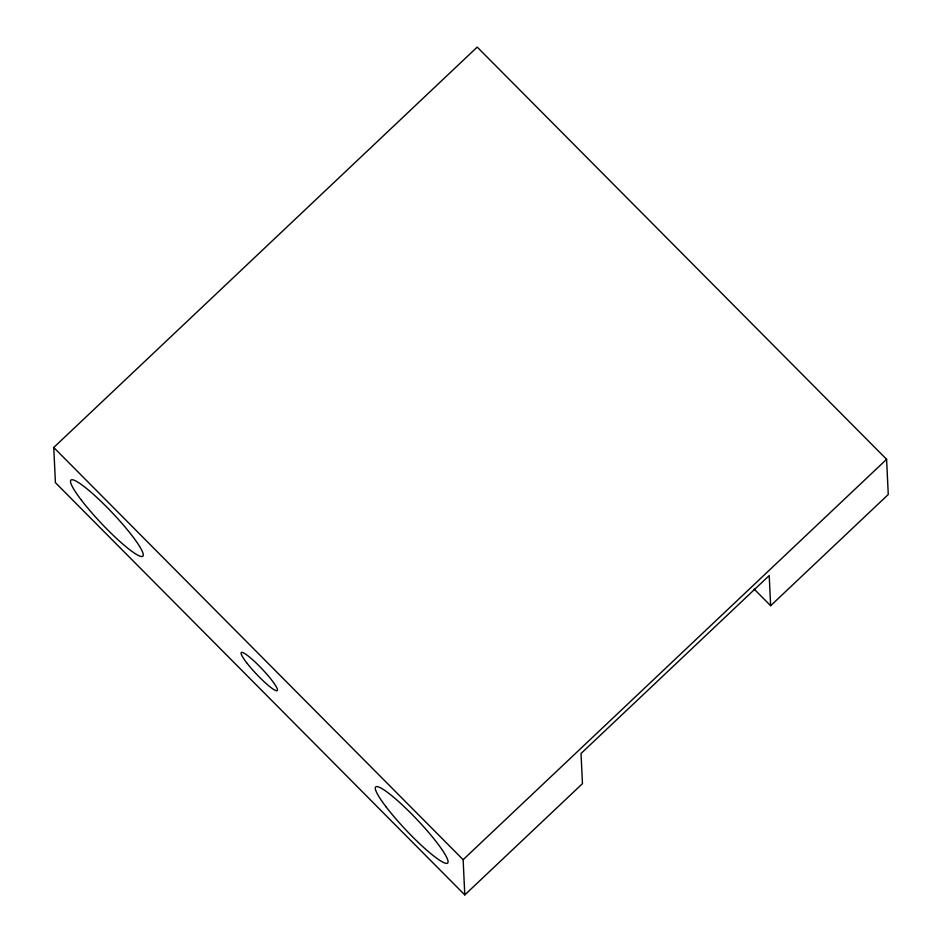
<?xml version="1.0" encoding="UTF-8"?>
<svg xmlns="http://www.w3.org/2000/svg" width="942" height="942" viewBox="0 0 942 942"><rect width="100%" height="100%" fill="white"/><g stroke="black" fill="none" stroke-linecap="round" stroke-linejoin="round"><path stroke-width="1.41" d="M770.638 605.718L769.214 575.55L581.026 753.482L582.462 783.65L464.795 894.9L55.425 482.669L53.741 447.485L477.205 47.1L886.599 459.307L888.259 494.515L770.638 605.718L754.142 589.103M464.795 894.9L463.134 859.693L886.599 459.307M53.741 447.485L463.134 859.693M81.542 500.343A52.363 7.607 46.6 0 0 142.183 556.498A52.363 7.607 46.6 0 0 96.944 497.541A52.363 7.607 46.6 0 0 81.542 500.343M386.326 807.2A52.363 7.607 46.6 0 0 446.955 863.355A52.363 7.607 46.6 0 0 401.728 804.397A52.363 7.607 46.6 0 0 386.326 807.2M246.604 662.662A26.176 3.803 46.6 0 0 276.924 690.745A26.176 3.803 46.6 0 0 254.305 661.26A26.176 3.803 46.6 0 0 246.604 662.662"/></g></svg>
